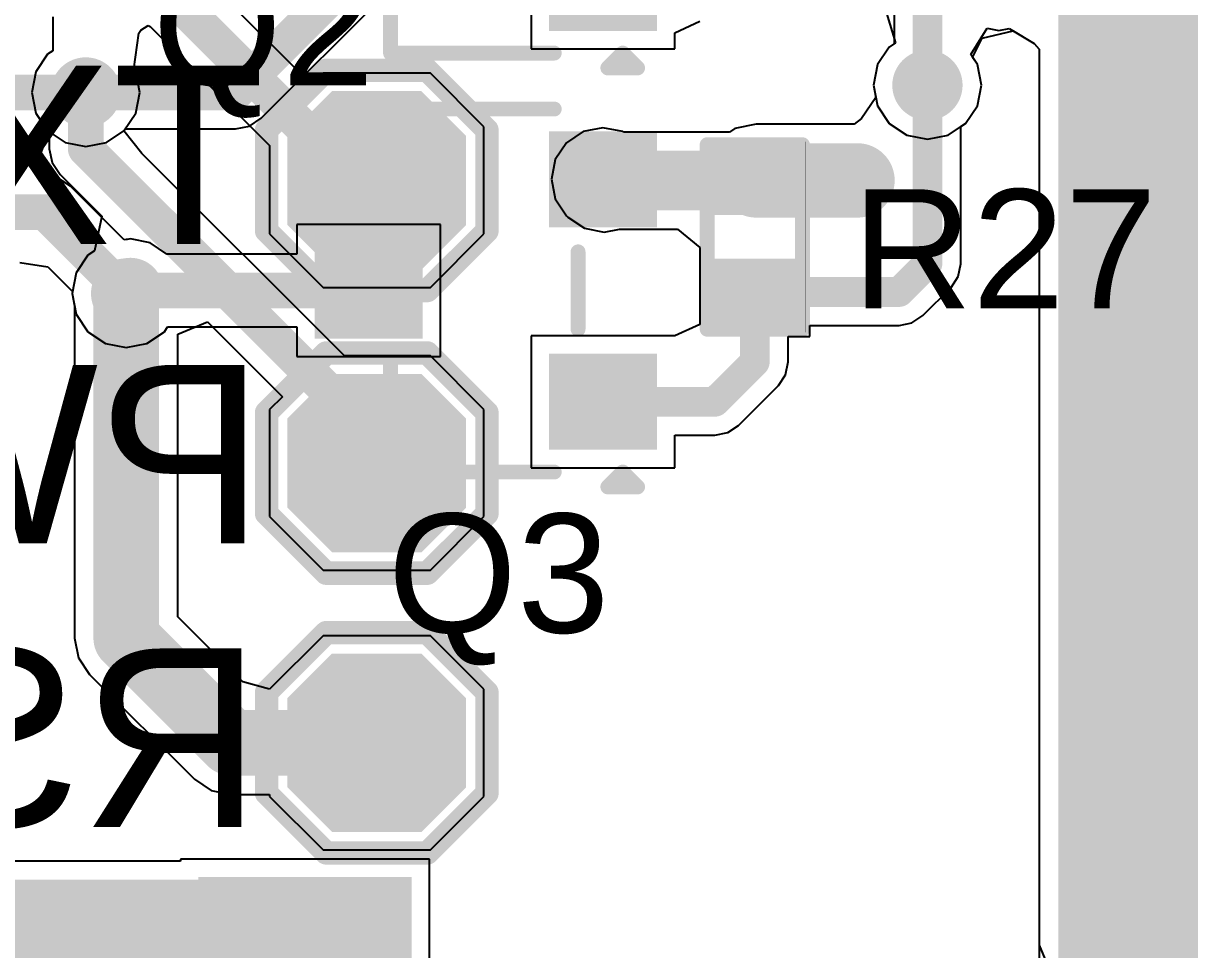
# Model space of a CAD drawing. Header units: millimetres. Extents: x -0.52 to 3.79, y -0.54 to 3.26.
# Drawn here: x 0.1543 to 0.5461, y 2.0115 to 2.3228 of the extents above; entities that cross this region are included whole.
import ezdxf

# ---------------------------------------------------------------- set-up
doc = ezdxf.new("R2010")
doc.units = ezdxf.units.MM
doc.header["$MEASUREMENT"] = 0
for name, color, linetype in [('BottomLayer', 5, 'Continuous'), ('BottomOverlay', 54, 'Continuous'), ('BottomPaste', 16, 'Continuous'), ('BottomSolder', 6, 'Continuous'), ('TopLayer', 1, 'Continuous'), ('TopOverlay', 2, 'Continuous'), ('TopPaste', 8, 'Continuous'), ('TopSolder', 216, 'Continuous'), ('ViaHoleLayer', 16, 'Continuous')]:
    doc.layers.add(name, color=color, linetype=linetype)
doc.styles.add('Arial', font='', dxfattribs={"height": 0.2})
doc.styles.get('Arial').set_extended_font_data('Arial')

# ---------------------------------------------------------------- blocks, each defined once
blk = doc.blocks.new('R___0402_83')
at = {"layer": 'TopLayer'}
for points in [[(-0.0275, -0.0125), (-0.0275, 0.0125), (-0.0095, 0.0125), (-0.0095, -0.0125)], [(0.0095, -0.0125), (0.0095, 0.0125), (0.0275, 0.0125), (0.0275, -0.0125)]]:
    blk.add_hatch(color=1, dxfattribs=at).paths.add_polyline_path(points)
at = {"layer": 'TopPaste'}
for points in [[(-0.0275, -0.0125), (-0.0275, 0.0125), (-0.0095, 0.0125), (-0.0095, -0.0125)], [(0.0095, -0.0125), (0.0095, 0.0125), (0.0275, 0.0125), (0.0275, -0.0125)]]:
    blk.add_hatch(color=8, dxfattribs=at).paths.add_polyline_path(points)
at = {"layer": 'TopSolder'}
for points in [[(-0.02967, -0.01467), (-0.02967, 0.01467), (-0.00733, 0.01467), (-0.00733, -0.01467)], [(0.00733, -0.01467), (0.00733, 0.01467), (0.02967, 0.01467), (0.02967, -0.01467)]]:
    blk.add_hatch(color=216, dxfattribs=at).paths.add_polyline_path(points)
at = {"layer": 'TopOverlay'}
for points, const_width in [([(-0.031, 0.016), (-0.031, -0.016)], 0.005), ([(-0.031, 0.016), (0.031, 0.016)], 0.005), ([(0.031, 0.016), (0.031, -0.016)], 0.005), ([(-0.031, -0.016), (0.031, -0.016)], 0.005), ([(-0.032, -0.017), (0.032, -0.017)], 0.000127)]:
    blk.add_lwpolyline(points, dxfattribs=dict(at, const_width=const_width))
for points, const_width in [([(-0.03225, 0.016, 1), (-0.02975, 0.016, 1)], 0.0025), ([(-0.03225, 0.016, 1), (-0.02975, 0.016, 1)], 0.0025), ([(0.02975, 0.016, 1), (0.03225, 0.016, 1)], 0.0025), ([(0.02975, 0.016, 1), (0.03225, 0.016, 1)], 0.0025), ([(-0.03225, -0.016, 1), (-0.02975, -0.016, 1)], 0.0025), ([(-0.03225, -0.016, 1), (-0.02975, -0.016, 1)], 0.0025), ([(0.02975, -0.016, 1), (0.03225, -0.016, 1)], 0.0025), ([(0.02975, -0.016, 1), (0.03225, -0.016, 1)], 0.0025), ([(-0.03203, -0.017, 1), (-0.03197, -0.017, 1)], 0.0000635), ([(0.03197, -0.017, 1), (0.03203, -0.017, 1)], 0.0000635)]:
    blk.add_lwpolyline(points, format="xyb", close=True, dxfattribs=dict(at, const_width=const_width))
blk = doc.blocks.new('S___23_113')
at = {"layer": 'TopLayer'}
for points in [[(-0.01614, 0.05748), (0.01614, 0.05748), (0.01614, 0.02126), (-0.01614, 0.02126)], [(-0.05354, -0.02126), (-0.02126, -0.02126), (-0.02126, -0.05748), (-0.05354, -0.05748)], [(0.02126, -0.02126), (0.05354, -0.02126), (0.05354, -0.05748), (0.02126, -0.05748)]]:
    blk.add_hatch(color=1, dxfattribs=at).paths.add_polyline_path(points)
at = {"layer": 'TopPaste'}
for points in [[(-0.01614, 0.05748), (0.01614, 0.05748), (0.01614, 0.02126), (-0.01614, 0.02126)], [(-0.05354, -0.02126), (-0.02126, -0.02126), (-0.02126, -0.05748), (-0.05354, -0.05748)], [(0.02126, -0.02126), (0.05354, -0.02126), (0.05354, -0.05748), (0.02126, -0.05748)]]:
    blk.add_hatch(color=8, dxfattribs=at).paths.add_polyline_path(points)
at = {"layer": 'TopSolder'}
for points in [[(-0.01614, 0.05748), (0.01614, 0.05748), (0.01614, 0.02126), (-0.01614, 0.02126)], [(-0.05354, -0.02126), (-0.02126, -0.02126), (-0.02126, -0.05748), (-0.05354, -0.05748)], [(0.02126, -0.02126), (0.05354, -0.02126), (0.05354, -0.05748), (0.02126, -0.05748)]]:
    blk.add_hatch(color=216, dxfattribs=at).paths.add_polyline_path(points)
at = {"layer": 'TopOverlay', "const_width": 0.005}
for points in [[(-0.061, 0.032), (-0.022, 0.032)], [(-0.061, 0.032), (-0.061, -0.023)], [(0.022, 0.032), (0.061, 0.032)], [(0.061, 0.032), (0.061, -0.023)], [(-0.013, -0.031), (0.013, -0.031)], [(-0.066, -0.041), (-0.066, -0.051)], [(-0.066, -0.041), (-0.061, -0.046)], [(-0.061, -0.046), (-0.066, -0.051)]]:
    blk.add_lwpolyline(points, dxfattribs=at)
at = {"layer": 'TopOverlay', "const_width": 0.0025}
for points in [[(-0.06225, 0.032, 1), (-0.05975, 0.032, 1)], [(-0.06225, 0.032, 1), (-0.05975, 0.032, 1)], [(-0.02325, 0.032, 1), (-0.02075, 0.032, 1)], [(0.02075, 0.032, 1), (0.02325, 0.032, 1)], [(0.05975, 0.032, 1), (0.06225, 0.032, 1)], [(0.05975, 0.032, 1), (0.06225, 0.032, 1)], [(-0.06225, -0.023, 1), (-0.05975, -0.023, 1)], [(0.05975, -0.023, 1), (0.06225, -0.023, 1)], [(-0.01425, -0.031, 1), (-0.01175, -0.031, 1)], [(0.01175, -0.031, 1), (0.01425, -0.031, 1)], [(-0.06725, -0.041, 1), (-0.06475, -0.041, 1)], [(-0.06725, -0.041, 1), (-0.06475, -0.041, 1)], [(-0.06225, -0.046, 1), (-0.05975, -0.046, 1)], [(-0.06225, -0.046, 1), (-0.05975, -0.046, 1)], [(-0.06725, -0.051, 1), (-0.06475, -0.051, 1)], [(-0.06725, -0.051, 1), (-0.06475, -0.051, 1)]]:
    blk.add_lwpolyline(points, format="xyb", close=True, dxfattribs=at)
blk = doc.blocks.new('S___23_114')
at = {"layer": 'TopLayer'}
for points in [[(-0.01614, 0.05748), (0.01614, 0.05748), (0.01614, 0.02126), (-0.01614, 0.02126)], [(-0.05354, -0.02126), (-0.02126, -0.02126), (-0.02126, -0.05748), (-0.05354, -0.05748)], [(0.02126, -0.02126), (0.05354, -0.02126), (0.05354, -0.05748), (0.02126, -0.05748)]]:
    blk.add_hatch(color=1, dxfattribs=at).paths.add_polyline_path(points)
at = {"layer": 'TopPaste'}
for points in [[(-0.01614, 0.05748), (0.01614, 0.05748), (0.01614, 0.02126), (-0.01614, 0.02126)], [(-0.05354, -0.02126), (-0.02126, -0.02126), (-0.02126, -0.05748), (-0.05354, -0.05748)], [(0.02126, -0.02126), (0.05354, -0.02126), (0.05354, -0.05748), (0.02126, -0.05748)]]:
    blk.add_hatch(color=8, dxfattribs=at).paths.add_polyline_path(points)
at = {"layer": 'TopSolder'}
for points in [[(-0.01614, 0.05748), (0.01614, 0.05748), (0.01614, 0.02126), (-0.01614, 0.02126)], [(-0.05354, -0.02126), (-0.02126, -0.02126), (-0.02126, -0.05748), (-0.05354, -0.05748)], [(0.02126, -0.02126), (0.05354, -0.02126), (0.05354, -0.05748), (0.02126, -0.05748)]]:
    blk.add_hatch(color=216, dxfattribs=at).paths.add_polyline_path(points)
at = {"layer": 'TopOverlay', "const_width": 0.005}
for points in [[(-0.061, 0.032), (-0.022, 0.032)], [(-0.061, 0.032), (-0.061, -0.023)], [(0.022, 0.032), (0.061, 0.032)], [(0.061, 0.032), (0.061, -0.023)], [(-0.013, -0.031), (0.013, -0.031)], [(-0.066, -0.041), (-0.066, -0.051)], [(-0.066, -0.041), (-0.061, -0.046)], [(-0.061, -0.046), (-0.066, -0.051)]]:
    blk.add_lwpolyline(points, dxfattribs=at)
at = {"layer": 'TopOverlay', "const_width": 0.0025}
for points in [[(-0.06225, 0.032, 1), (-0.05975, 0.032, 1)], [(-0.06225, 0.032, 1), (-0.05975, 0.032, 1)], [(-0.02325, 0.032, 1), (-0.02075, 0.032, 1)], [(0.02075, 0.032, 1), (0.02325, 0.032, 1)], [(0.05975, 0.032, 1), (0.06225, 0.032, 1)], [(0.05975, 0.032, 1), (0.06225, 0.032, 1)], [(-0.06225, -0.023, 1), (-0.05975, -0.023, 1)], [(0.05975, -0.023, 1), (0.06225, -0.023, 1)], [(-0.01425, -0.031, 1), (-0.01175, -0.031, 1)], [(0.01175, -0.031, 1), (0.01425, -0.031, 1)], [(-0.06725, -0.041, 1), (-0.06475, -0.041, 1)], [(-0.06725, -0.041, 1), (-0.06475, -0.041, 1)], [(-0.06225, -0.046, 1), (-0.05975, -0.046, 1)], [(-0.06225, -0.046, 1), (-0.05975, -0.046, 1)], [(-0.06725, -0.051, 1), (-0.06475, -0.051, 1)], [(-0.06725, -0.051, 1), (-0.06475, -0.051, 1)]]:
    blk.add_lwpolyline(points, format="xyb", close=True, dxfattribs=at)
blk = doc.blocks.new('T__________B_117')
at = {"layer": 'BottomLayer'}
blk.add_hatch(color=5, dxfattribs=at).paths.add_polyline_path([(0.015, 0.03), (-0.015, 0.03), (-0.03, 0.015), (-0.03, -0.015), (-0.015, -0.03), (0.015, -0.03), (0.03, -0.015), (0.03, 0.015)])
at = {"layer": 'BottomPaste'}
blk.add_hatch(color=16, dxfattribs=at).paths.add_polyline_path([(0.015, 0.03), (-0.015, 0.03), (-0.03, 0.015), (-0.03, -0.015), (-0.015, -0.03), (0.015, -0.03), (0.03, -0.015), (0.03, 0.015)])
at = {"layer": 'BottomSolder'}
blk.add_hatch(color=6, dxfattribs=at).paths.add_polyline_path([(0.015, 0.03), (-0.015, 0.03), (-0.03, 0.015), (-0.03, -0.015), (-0.015, -0.03), (0.015, -0.03), (0.03, -0.015), (0.03, 0.015)])
at = {"layer": 'BottomOverlay', "const_width": 0.00787}
for points in [[(-0.017, 0.037), (-0.037, 0.017)], [(0.017, 0.037), (-0.017, 0.037)], [(0.017, 0.037), (-0.017, 0.037)], [(0.037, 0.017), (0.017, 0.037)], [(-0.037, 0.017), (-0.037, -0.017)], [(0.037, 0.017), (0.037, -0.017)], [(-0.017, -0.037), (-0.037, -0.017)], [(0.037, -0.017), (0.017, -0.037)], [(0.017, -0.037), (-0.017, -0.037)], [(0.017, -0.037), (-0.017, -0.037)]]:
    blk.add_lwpolyline(points, dxfattribs=at)
at = {"layer": 'BottomOverlay', "const_width": 0.00394}
for points in [[(-0.01897, 0.037, 1), (-0.01503, 0.037, 1)], [(-0.01897, 0.037, 1), (-0.01503, 0.037, 1)], [(-0.01897, 0.037, 1), (-0.01503, 0.037, 1)], [(0.01503, 0.037, 1), (0.01897, 0.037, 1)], [(0.01503, 0.037, 1), (0.01897, 0.037, 1)], [(0.01503, 0.037, 1), (0.01897, 0.037, 1)], [(-0.03897, 0.017, 1), (-0.03503, 0.017, 1)], [(-0.03897, 0.017, 1), (-0.03503, 0.017, 1)], [(0.03503, 0.017, 1), (0.03897, 0.017, 1)], [(0.03503, 0.017, 1), (0.03897, 0.017, 1)], [(-0.03897, -0.017, 1), (-0.03503, -0.017, 1)], [(-0.03897, -0.017, 1), (-0.03503, -0.017, 1)], [(0.03503, -0.017, 1), (0.03897, -0.017, 1)], [(0.03503, -0.017, 1), (0.03897, -0.017, 1)], [(-0.01897, -0.037, 1), (-0.01503, -0.037, 1)], [(-0.01897, -0.037, 1), (-0.01503, -0.037, 1)], [(-0.01897, -0.037, 1), (-0.01503, -0.037, 1)], [(0.01503, -0.037, 1), (0.01897, -0.037, 1)], [(0.01503, -0.037, 1), (0.01897, -0.037, 1)], [(0.01503, -0.037, 1), (0.01897, -0.037, 1)]]:
    blk.add_lwpolyline(points, format="xyb", close=True, dxfattribs=at)
blk = doc.blocks.new('T__________B_120')
at = {"layer": 'BottomLayer'}
blk.add_hatch(color=5, dxfattribs=at).paths.add_polyline_path([(0.015, 0.03), (-0.015, 0.03), (-0.03, 0.015), (-0.03, -0.015), (-0.015, -0.03), (0.015, -0.03), (0.03, -0.015), (0.03, 0.015)])
at = {"layer": 'BottomPaste'}
blk.add_hatch(color=16, dxfattribs=at).paths.add_polyline_path([(0.015, 0.03), (-0.015, 0.03), (-0.03, 0.015), (-0.03, -0.015), (-0.015, -0.03), (0.015, -0.03), (0.03, -0.015), (0.03, 0.015)])
at = {"layer": 'BottomSolder'}
blk.add_hatch(color=6, dxfattribs=at).paths.add_polyline_path([(0.015, 0.03), (-0.015, 0.03), (-0.03, 0.015), (-0.03, -0.015), (-0.015, -0.03), (0.015, -0.03), (0.03, -0.015), (0.03, 0.015)])
at = {"layer": 'BottomOverlay', "const_width": 0.00787}
for points in [[(-0.017, 0.037), (-0.037, 0.017)], [(0.017, 0.037), (-0.017, 0.037)], [(0.017, 0.037), (-0.017, 0.037)], [(0.037, 0.017), (0.017, 0.037)], [(-0.037, 0.017), (-0.037, -0.017)], [(0.037, 0.017), (0.037, -0.017)], [(-0.017, -0.037), (-0.037, -0.017)], [(0.037, -0.017), (0.017, -0.037)], [(0.017, -0.037), (-0.017, -0.037)], [(0.017, -0.037), (-0.017, -0.037)]]:
    blk.add_lwpolyline(points, dxfattribs=at)
at = {"layer": 'BottomOverlay', "const_width": 0.00394}
for points in [[(-0.01897, 0.037, 1), (-0.01503, 0.037, 1)], [(-0.01897, 0.037, 1), (-0.01503, 0.037, 1)], [(-0.01897, 0.037, 1), (-0.01503, 0.037, 1)], [(0.01503, 0.037, 1), (0.01897, 0.037, 1)], [(0.01503, 0.037, 1), (0.01897, 0.037, 1)], [(0.01503, 0.037, 1), (0.01897, 0.037, 1)], [(-0.03897, 0.017, 1), (-0.03503, 0.017, 1)], [(-0.03897, 0.017, 1), (-0.03503, 0.017, 1)], [(0.03503, 0.017, 1), (0.03897, 0.017, 1)], [(0.03503, 0.017, 1), (0.03897, 0.017, 1)], [(-0.03897, -0.017, 1), (-0.03503, -0.017, 1)], [(-0.03897, -0.017, 1), (-0.03503, -0.017, 1)], [(0.03503, -0.017, 1), (0.03897, -0.017, 1)], [(0.03503, -0.017, 1), (0.03897, -0.017, 1)], [(-0.01897, -0.037, 1), (-0.01503, -0.037, 1)], [(-0.01897, -0.037, 1), (-0.01503, -0.037, 1)], [(-0.01897, -0.037, 1), (-0.01503, -0.037, 1)], [(0.01503, -0.037, 1), (0.01897, -0.037, 1)], [(0.01503, -0.037, 1), (0.01897, -0.037, 1)], [(0.01503, -0.037, 1), (0.01897, -0.037, 1)]]:
    blk.add_lwpolyline(points, format="xyb", close=True, dxfattribs=at)
blk = doc.blocks.new('T__________B_121')
at = {"layer": 'BottomLayer'}
blk.add_hatch(color=5, dxfattribs=at).paths.add_polyline_path([(0.015, 0.03), (-0.015, 0.03), (-0.03, 0.015), (-0.03, -0.015), (-0.015, -0.03), (0.015, -0.03), (0.03, -0.015), (0.03, 0.015)])
at = {"layer": 'BottomPaste'}
blk.add_hatch(color=16, dxfattribs=at).paths.add_polyline_path([(0.015, 0.03), (-0.015, 0.03), (-0.03, 0.015), (-0.03, -0.015), (-0.015, -0.03), (0.015, -0.03), (0.03, -0.015), (0.03, 0.015)])
at = {"layer": 'BottomSolder'}
blk.add_hatch(color=6, dxfattribs=at).paths.add_polyline_path([(0.015, 0.03), (-0.015, 0.03), (-0.03, 0.015), (-0.03, -0.015), (-0.015, -0.03), (0.015, -0.03), (0.03, -0.015), (0.03, 0.015)])
at = {"layer": 'BottomOverlay', "const_width": 0.00787}
for points in [[(-0.017, 0.037), (-0.037, 0.017)], [(0.017, 0.037), (-0.017, 0.037)], [(0.017, 0.037), (-0.017, 0.037)], [(0.037, 0.017), (0.017, 0.037)], [(-0.037, 0.017), (-0.037, -0.017)], [(0.037, 0.017), (0.037, -0.017)], [(-0.017, -0.037), (-0.037, -0.017)], [(0.037, -0.017), (0.017, -0.037)], [(0.017, -0.037), (-0.017, -0.037)], [(0.017, -0.037), (-0.017, -0.037)]]:
    blk.add_lwpolyline(points, dxfattribs=at)
at = {"layer": 'BottomOverlay', "const_width": 0.00394}
for points in [[(-0.01897, 0.037, 1), (-0.01503, 0.037, 1)], [(-0.01897, 0.037, 1), (-0.01503, 0.037, 1)], [(-0.01897, 0.037, 1), (-0.01503, 0.037, 1)], [(0.01503, 0.037, 1), (0.01897, 0.037, 1)], [(0.01503, 0.037, 1), (0.01897, 0.037, 1)], [(0.01503, 0.037, 1), (0.01897, 0.037, 1)], [(-0.03897, 0.017, 1), (-0.03503, 0.017, 1)], [(-0.03897, 0.017, 1), (-0.03503, 0.017, 1)], [(0.03503, 0.017, 1), (0.03897, 0.017, 1)], [(0.03503, 0.017, 1), (0.03897, 0.017, 1)], [(-0.03897, -0.017, 1), (-0.03503, -0.017, 1)], [(-0.03897, -0.017, 1), (-0.03503, -0.017, 1)], [(0.03503, -0.017, 1), (0.03897, -0.017, 1)], [(0.03503, -0.017, 1), (0.03897, -0.017, 1)], [(-0.01897, -0.037, 1), (-0.01503, -0.037, 1)], [(-0.01897, -0.037, 1), (-0.01503, -0.037, 1)], [(-0.01897, -0.037, 1), (-0.01503, -0.037, 1)], [(0.01503, -0.037, 1), (0.01897, -0.037, 1)], [(0.01503, -0.037, 1), (0.01897, -0.037, 1)], [(0.01503, -0.037, 1), (0.01897, -0.037, 1)]]:
    blk.add_lwpolyline(points, format="xyb", close=True, dxfattribs=at)
blk = doc.blocks.new('F____1206__3216_M_______153')
at = {"layer": 'TopLayer'}
for points in [[(-0.08102, 0.03583), (-0.03929, 0.03583), (-0.03929, -0.03583), (-0.08102, -0.03583)], [(0.03929, 0.03583), (0.08102, 0.03583), (0.08102, -0.03583), (0.03929, -0.03583)]]:
    blk.add_hatch(color=1, dxfattribs=at).paths.add_polyline_path(points)
at = {"layer": 'TopPaste'}
for points in [[(-0.08102, 0.03583), (-0.03929, 0.03583), (-0.03929, -0.03583), (-0.08102, -0.03583)], [(0.03929, 0.03583), (0.08102, 0.03583), (0.08102, -0.03583), (0.03929, -0.03583)]]:
    blk.add_hatch(color=8, dxfattribs=at).paths.add_polyline_path(points)
at = {"layer": 'TopSolder'}
for points in [[(-0.08102, 0.03583), (-0.03929, 0.03583), (-0.03929, -0.03583), (-0.08102, -0.03583)], [(0.03929, 0.03583), (0.08102, 0.03583), (0.08102, -0.03583), (0.03929, -0.03583)]]:
    blk.add_hatch(color=216, dxfattribs=at).paths.add_polyline_path(points)
at = {"layer": 'TopOverlay', "const_width": 0.005}
for points in [[(-0.02677, 0.03343), (0.02677, 0.03343)], [(-0.02677, -0.03343), (0.02677, -0.03343)]]:
    blk.add_lwpolyline(points, dxfattribs=at)
at = {"layer": 'TopOverlay', "const_width": 0.0025}
for points in [[(-0.02802, 0.03343, 1), (-0.02552, 0.03343, 1)], [(0.02552, 0.03343, 1), (0.02802, 0.03343, 1)], [(-0.02521, -0.00008, 1), (-0.02271, -0.00008, 1)], [(-0.00125, -0.001, 1), (0.00125, -0.001, 1)], [(-0.00125, -0.001, 1), (0.00125, -0.001, 1)], [(0.02275, -0.001, 1), (0.02525, -0.001, 1)], [(-0.02802, -0.03343, 1), (-0.02552, -0.03343, 1)], [(0.02552, -0.03343, 1), (0.02802, -0.03343, 1)]]:
    blk.add_lwpolyline(points, format="xyb", close=True, dxfattribs=at)
at = {"layer": 'TopOverlay', "const_width": 0.005}
for points in [[(-0.02396, -0.00008, -0.962331), (0, -0.001)], [(0.024, -0.001, -1), (0, -0.001)]]:
    blk.add_lwpolyline(points, format="xyb", dxfattribs=at)

msp = doc.modelspace()

# ---------------------------------------------------------------- hatches: boundary and pattern name
at = {"layer": 'BottomLayer'}
msp.add_hatch(color=5, dxfattribs=at).paths.add_polyline_path([(0.502, 2.013), (0.745, 2.013), (0.745, 2.46), (0.502, 2.46)])
h = msp.add_hatch(color=5, dxfattribs=at)
edge = h.paths.add_edge_path()
edge.add_arc((0.458, 2.302), 0.01181, 0, 360)
h = msp.add_hatch(color=5, dxfattribs=at)
edge = h.paths.add_edge_path()
edge.add_arc((0.17524, 2.29956), 0.01181, 0, 360)
h = msp.add_hatch(color=5, dxfattribs=at)
edge = h.paths.add_edge_path()
edge.add_arc((0.4345, 2.27), 0.01181, 0, 360)
h = msp.add_hatch(color=5, dxfattribs=at)
edge = h.paths.add_edge_path()
edge.add_arc((0.18881, 2.232), 0.01181, 0, 360)
at = {"layer": 'BottomSolder'}
h = msp.add_hatch(color=6, dxfattribs=at)
edge = h.paths.add_edge_path()
edge.add_arc((0.458, 2.302), 0.00591, 0, 360)
h = msp.add_hatch(color=6, dxfattribs=at)
edge = h.paths.add_edge_path()
edge.add_arc((0.17524, 2.29956), 0.00591, 0, 360)
h = msp.add_hatch(color=6, dxfattribs=at)
edge = h.paths.add_edge_path()
edge.add_arc((0.4345, 2.27), 0.00591, 0, 360)
h = msp.add_hatch(color=6, dxfattribs=at)
edge = h.paths.add_edge_path()
edge.add_arc((0.18881, 2.232), 0.00591, 0, 360)
at = {"layer": 'TopLayer'}
msp.add_hatch(color=1, dxfattribs=at).paths.add_polyline_path([(0.502, 1.879), (0.745, 1.879), (0.745, 2.497), (0.502, 2.497)])
h = msp.add_hatch(color=1, dxfattribs=at)
edge = h.paths.add_edge_path()
edge.add_arc((0.458, 2.302), 0.01181, 0, 360)
h = msp.add_hatch(color=1, dxfattribs=at)
edge = h.paths.add_edge_path()
edge.add_arc((0.17524, 2.29956), 0.01181, 0, 360)
h = msp.add_hatch(color=1, dxfattribs=at)
edge = h.paths.add_edge_path()
edge.add_arc((0.4345, 2.27), 0.01181, 0, 360)
h = msp.add_hatch(color=1, dxfattribs=at)
edge = h.paths.add_edge_path()
edge.add_arc((0.18881, 2.232), 0.01181, 0, 360)
at = {"layer": 'TopSolder'}
h = msp.add_hatch(color=216, dxfattribs=at)
edge = h.paths.add_edge_path()
edge.add_arc((0.458, 2.302), 0.00591, 0, 360)
h = msp.add_hatch(color=216, dxfattribs=at)
edge = h.paths.add_edge_path()
edge.add_arc((0.17524, 2.29956), 0.00591, 0, 360)
h = msp.add_hatch(color=216, dxfattribs=at)
edge = h.paths.add_edge_path()
edge.add_arc((0.4345, 2.27), 0.00591, 0, 360)
h = msp.add_hatch(color=216, dxfattribs=at)
edge = h.paths.add_edge_path()
edge.add_arc((0.18881, 2.232), 0.00591, 0, 360)
at = {"layer": 'ViaHoleLayer'}
h = msp.add_hatch(color=16, dxfattribs=at)
edge = h.paths.add_edge_path()
edge.add_arc((0.458, 2.302), 0.00591, 0, 360)
h = msp.add_hatch(color=16, dxfattribs=at)
edge = h.paths.add_edge_path()
edge.add_arc((0.17524, 2.29956), 0.00591, 0, 360)
h = msp.add_hatch(color=16, dxfattribs=at)
edge = h.paths.add_edge_path()
edge.add_arc((0.4345, 2.27), 0.00591, 0, 360)
h = msp.add_hatch(color=16, dxfattribs=at)
edge = h.paths.add_edge_path()
edge.add_arc((0.18881, 2.232), 0.00591, 0, 360)

# ---------------------------------------------------------------- linework, layer by layer
at = {"layer": 'BottomLayer'}
for p, q in [((0.44678, 2.44826), (0.44678, 2.31593)), ((0.25115, 2.30215), (0.21683, 2.33647)), ((0.16421, 2.32495), (0.16421, 2.31361)), ((0.19303, 2.31951), (0.19375, 2.32054)), ((0.19375, 2.32054), (0.19626, 2.3221)), ((0.19626, 2.3221), (0.19691, 2.32178)), ((0.19691, 2.32178), (0.237, 2.2817)), ((0.47641, 2.31781), (0.48681, 2.32025)), ((0.48681, 2.32025), (0.49388, 2.31598)), ((0.19143, 2.30738), (0.19303, 2.31951)), ((0.44678, 2.31593), (0.44516, 2.31484)), ((0.47317, 2.31135), (0.47641, 2.31781)), ((0.49388, 2.31598), (0.49551, 2.31408)), ((0.1624, 2.3124), (0.15846, 2.30651)), ((0.16421, 2.31361), (0.1624, 2.3124)), ((0.44516, 2.31484), (0.44122, 2.30895)), ((0.49551, 2.31408), (0.49551, 2.013)), ((0.44122, 2.30895), (0.43984, 2.302)), ((0.47478, 2.30895), (0.47317, 2.31135)), ((0.47616, 2.302), (0.47478, 2.30895)), ((0.15846, 2.30651), (0.15708, 2.29956)), ((0.19202, 2.30651), (0.19143, 2.30738)), ((0.1934, 2.29956), (0.19202, 2.30651)), ((0.255, 2.306), (0.25115, 2.30215)), ((0.291, 2.306), (0.255, 2.306)), ((0.309, 2.288), (0.291, 2.306)), ((0.43984, 2.302), (0.44122, 2.29505)), ((0.47478, 2.29505), (0.47616, 2.302)), ((0.15708, 2.29956), (0.15846, 2.29261)), ((0.19202, 2.29261), (0.1934, 2.29956)), ((0.15846, 2.29261), (0.1624, 2.28672)), ((0.18808, 2.28672), (0.19202, 2.29261)), ((0.44122, 2.29505), (0.44516, 2.28916)), ((0.47084, 2.28916), (0.47478, 2.29505)), ((0.44516, 2.28916), (0.45105, 2.28522)), ((0.46495, 2.28522), (0.47084, 2.28916)), ((0.1624, 2.28672), (0.163, 2.28631)), ((0.163, 2.28631), (0.163, 2.28066)), ((0.1941, 2.2791), (0.18808, 2.28672)), ((0.309, 2.252), (0.309, 2.288)), ((0.45105, 2.28522), (0.458, 2.28384)), ((0.458, 2.28384), (0.46495, 2.28522)), ((0.163, 2.28066), (0.16394, 2.27598)), ((0.237, 2.2817), (0.237, 2.252)), ((0.2622, 2.211), (0.1941, 2.2791)), ((0.16394, 2.27598), (0.16659, 2.27201)), ((0.16659, 2.27201), (0.18064, 2.25795)), ((0.18064, 2.25795), (0.17815, 2.2463)), ((0.237, 2.252), (0.255, 2.234)), ((0.291, 2.234), (0.309, 2.252)), ((0.17815, 2.2463), (0.17597, 2.24484)), ((0.17597, 2.24484), (0.17203, 2.23895)), ((0.17203, 2.23895), (0.17065, 2.232)), ((0.255, 2.234), (0.291, 2.234)), ((0.17065, 2.232), (0.17148, 2.22784)), ((0.17148, 2.22784), (0.17148, 2.11619)), ((0.20614, 2.21831), (0.21614, 2.22245)), ((0.21614, 2.22245), (0.2413, 2.1973)), ((0.20614, 2.12337), (0.20614, 2.21831)), ((0.291, 2.211), (0.2622, 2.211)), ((0.309, 2.193), (0.291, 2.211)), ((0.2413, 2.1973), (0.237, 2.193)), ((0.237, 2.193), (0.237, 2.157)), ((0.309, 2.157), (0.309, 2.193)), ((0.237, 2.157), (0.255, 2.139)), ((0.291, 2.139), (0.309, 2.157)), ((0.255, 2.139), (0.291, 2.139)), ((0.22803, 2.10148), (0.20614, 2.12337)), ((0.17148, 2.11619), (0.1728, 2.10956)), ((0.255, 2.117), (0.237, 2.099)), ((0.291, 2.117), (0.255, 2.117)), ((0.309, 2.099), (0.291, 2.117)), ((0.1728, 2.10956), (0.17655, 2.10393)), ((0.17655, 2.10393), (0.21174, 2.06874)), ((0.237, 2.099), (0.22803, 2.10148)), ((0.309, 2.063), (0.309, 2.099)), ((0.21174, 2.06874), (0.21737, 2.06499)), ((0.21737, 2.06499), (0.224, 2.06367)), ((0.224, 2.06367), (0.237, 2.06367)), ((0.237, 2.06367), (0.237, 2.063)), ((0.237, 2.063), (0.255, 2.045)), ((0.291, 2.045), (0.309, 2.063)), ((0.255, 2.045), (0.291, 2.045)), ((0.49551, 2.013), (0.49741, 2.00841))]:
    msp.add_line(p, q, dxfattribs=at)
for points, const_width in [([(0.458, 2.302), (0.458, 2.455)], 0.01), ([(0.197, 2.339), (0.266, 2.27)], 0.012), ([(0.17524, 2.28066), (0.17524, 2.29956)], 0.012), ([(0.17524, 2.28066), (0.273, 2.1829)], 0.012), ([(0.18881, 2.11619), (0.18881, 2.23125)], 0.022), ([(0.273, 2.175), (0.273, 2.1829)], 0.012), ([(0.18881, 2.11619), (0.224, 2.081)], 0.022), ([(0.224, 2.081), (0.267, 2.081)], 0.022)]:
    msp.add_lwpolyline(points, dxfattribs=dict(at, const_width=const_width))
for points, const_width in [([(0.17224, 2.29956, 1), (0.17824, 2.29956, 1)], 0.006), ([(0.4555, 2.302, 1), (0.4605, 2.302, 1)], 0.005), ([(0.17224, 2.28066, 1), (0.17824, 2.28066, 1)], 0.006), ([(0.17224, 2.28066, 1), (0.17824, 2.28066, 1)], 0.006), ([(0.263, 2.27, 1), (0.269, 2.27, 1)], 0.006), ([(0.18331, 2.23125, 1), (0.19431, 2.23125, 1)], 0.011), ([(0.27, 2.1829, 1), (0.276, 2.1829, 1)], 0.006), ([(0.27, 2.1829, 1), (0.276, 2.1829, 1)], 0.006), ([(0.27, 2.175, 1), (0.276, 2.175, 1)], 0.006), ([(0.18331, 2.11619, 1), (0.19431, 2.11619, 1)], 0.011), ([(0.18331, 2.11619, 1), (0.19431, 2.11619, 1)], 0.011), ([(0.2185, 2.081, 1), (0.2295, 2.081, 1)], 0.011), ([(0.2185, 2.081, 1), (0.2295, 2.081, 1)], 0.011), ([(0.2615, 2.081, 1), (0.2725, 2.081, 1)], 0.011)]:
    msp.add_lwpolyline(points, format="xyb", close=True, dxfattribs=dict(at, const_width=const_width))
at = {"layer": 'TopLayer'}
for p, q in [((0.32489, 2.35854), (0.32489, 2.31426)), ((0.23421, 2.29091), (0.27891, 2.33561)), ((0.44426, 2.32626), (0.44729, 2.31626)), ((0.37311, 2.31961), (0.3815, 2.3235)), ((0.47255, 2.31228), (0.47807, 2.32112)), ((0.47807, 2.32112), (0.482, 2.32034)), ((0.482, 2.32034), (0.48551, 2.32104)), ((0.48551, 2.32104), (0.49388, 2.31598)), ((0.37311, 2.31426), (0.37311, 2.31961)), ((0.44729, 2.31626), (0.44516, 2.31484)), ((0.49388, 2.31598), (0.49551, 2.31408)), ((0.32489, 2.31426), (0.37311, 2.31426)), ((0.44516, 2.31484), (0.44122, 2.30895)), ((0.47478, 2.30895), (0.47255, 2.31228)), ((0.49551, 2.31408), (0.49551, 1.93405)), ((0.44122, 2.30895), (0.43984, 2.302)), ((0.47616, 2.302), (0.47478, 2.30895)), ((0.43984, 2.302), (0.44067, 2.29783)), ((0.47478, 2.29505), (0.47616, 2.302)), ((0.44067, 2.29783), (0.43587, 2.29085)), ((0.47084, 2.28916), (0.47478, 2.29505)), ((0.23024, 2.28826), (0.23421, 2.29091)), ((0.4005, 2.28886), (0.39328, 2.28743)), ((0.43333, 2.28886), (0.4005, 2.28886)), ((0.43587, 2.29085), (0.43333, 2.28886)), ((0.46922, 2.28807), (0.47084, 2.28916)), ((0.15841, 2.27413), (0.16277, 2.28601)), ((0.16277, 2.28601), (0.16323, 2.28616)), ((0.16323, 2.28616), (0.16829, 2.28278)), ((0.18219, 2.28278), (0.18808, 2.28672)), ((0.18808, 2.28672), (0.18849, 2.28732)), ((0.18849, 2.28732), (0.22556, 2.28732)), ((0.22556, 2.28732), (0.23024, 2.28826)), ((0.34237, 2.28642), (0.33674, 2.28266)), ((0.349, 2.28773), (0.34237, 2.28642)), ((0.35563, 2.28642), (0.349, 2.28773)), ((0.35586, 2.28626), (0.35563, 2.28642)), ((0.39154, 2.28626), (0.35586, 2.28626)), ((0.39328, 2.28743), (0.39154, 2.28626)), ((0.46922, 2.242), (0.46922, 2.28807)), ((0.16829, 2.28278), (0.17524, 2.2814)), ((0.17524, 2.2814), (0.18219, 2.28278)), ((0.33674, 2.28266), (0.33299, 2.27703)), ((0.33299, 2.27703), (0.33167, 2.2704)), ((0.15998, 2.27161), (0.15841, 2.27413)), ((0.16143, 2.27161), (0.15998, 2.27161)), ((0.16612, 2.27068), (0.16143, 2.27161)), ((0.17008, 2.26803), (0.16612, 2.27068)), ((0.33167, 2.2704), (0.33299, 2.26377)), ((0.1881, 2.25002), (0.17008, 2.26803)), ((0.33299, 2.26377), (0.33674, 2.25815)), ((0.33674, 2.25815), (0.33719, 2.25769)), ((0.33719, 2.25769), (0.34282, 2.25394)), ((0.29437, 2.25514), (0.24615, 2.25514)), ((0.24615, 2.25514), (0.24615, 2.24524)), ((0.29437, 2.21086), (0.29437, 2.25514)), ((0.34282, 2.25394), (0.34945, 2.25262)), ((0.34945, 2.25262), (0.35458, 2.25364)), ((0.35458, 2.25364), (0.37404, 2.25364)), ((0.37404, 2.25364), (0.3815, 2.2475)), ((0.18881, 2.25016), (0.1881, 2.25002)), ((0.1891, 2.2501), (0.18881, 2.25016)), ((0.19025, 2.25033), (0.1891, 2.2501)), ((0.19688, 2.24901), (0.19025, 2.25033)), ((0.20251, 2.24526), (0.19688, 2.24901)), ((0.20252, 2.24524), (0.20251, 2.24526)), ((0.24615, 2.24524), (0.20252, 2.24524)), ((0.3815, 2.2475), (0.3815, 2.22163)), ((0.1531, 2.24238), (0.16252, 2.24099)), ((0.46836, 2.23771), (0.46922, 2.242)), ((0.16252, 2.24099), (0.17079, 2.23271)), ((0.46593, 2.23407), (0.46836, 2.23771)), ((0.45643, 2.22457), (0.46593, 2.23407)), ((0.46593, 2.23407), (0.46593, 2.23407)), ((0.17079, 2.23271), (0.17065, 2.232)), ((0.17065, 2.232), (0.17203, 2.22505)), ((0.17203, 2.22505), (0.17597, 2.21916)), ((0.4485, 2.22128), (0.45279, 2.22214)), ((0.45279, 2.22214), (0.45643, 2.22457)), ((0.17597, 2.21916), (0.18186, 2.21522)), ((0.19576, 2.21522), (0.20165, 2.21916)), ((0.20165, 2.21916), (0.20273, 2.22076)), ((0.20273, 2.22076), (0.24615, 2.22076)), ((0.24615, 2.22076), (0.24615, 2.21086)), ((0.3815, 2.22163), (0.37311, 2.21774)), ((0.4185, 2.2175), (0.4185, 2.22128)), ((0.4185, 2.22128), (0.4485, 2.22128)), ((0.4485, 2.22128), (0.4485, 2.22128)), ((0.18186, 2.21522), (0.18881, 2.21384)), ((0.18881, 2.21384), (0.19576, 2.21522)), ((0.3716, 2.21774), (0.32489, 2.21774)), ((0.32489, 2.21774), (0.32489, 2.17346)), ((0.37311, 2.21774), (0.3716, 2.21774)), ((0.41122, 2.209), (0.41122, 2.2175)), ((0.41122, 2.2175), (0.4185, 2.2175)), ((0.24615, 2.21086), (0.29437, 2.21086)), ((0.41036, 2.20471), (0.41122, 2.209)), ((0.40793, 2.20107), (0.41036, 2.20471)), ((0.39453, 2.18767), (0.40793, 2.20107)), ((0.40793, 2.20107), (0.40793, 2.20107)), ((0.39089, 2.18524), (0.39453, 2.18767)), ((0.37311, 2.17346), (0.37311, 2.18438)), ((0.37311, 2.18438), (0.3866, 2.18438)), ((0.3866, 2.18438), (0.39089, 2.18524)), ((0.3866, 2.18438), (0.3866, 2.18438)), ((0.32489, 2.17346), (0.37311, 2.17346)), ((0.29072, 2.04193), (0.20706, 2.04193)), ((0.20706, 2.04193), (0.20706, 2.04122)), ((0.29072, 1.9882), (0.29072, 2.04193)), ((0.20706, 2.04122), (0.09186, 2.04122))]:
    msp.add_line(p, q, dxfattribs=at)
for points, const_width in [([(0.22556, 2.29956), (0.27026, 2.34426)], 0.012), ([(0.11658, 2.29956), (0.22556, 2.29956)], 0.012), ([(0.458, 2.242), (0.458, 2.302)], 0.01), ([(0.349, 2.2704), (0.34945, 2.26995)], 0.022), ([(0.4005, 2.27), (0.4345, 2.27)], 0.025), ([(0.34945, 2.26995), (0.39955, 2.26995)], 0.02), ([(0.1174, 2.25938), (0.16143, 2.25938)], 0.012), ([(0.16143, 2.25938), (0.18881, 2.232)], 0.012), ([(0.4485, 2.2325), (0.458, 2.242)], 0.01), ([(0.18881, 2.232), (0.18925, 2.232)], 0.022), ([(0.18925, 2.232), (0.19025, 2.233)], 0.022), ([(0.19025, 2.233), (0.27026, 2.233)], 0.012), ([(0.4, 2.209), (0.4, 2.2325)], 0.01), ([(0.4, 2.2325), (0.4485, 2.2325)], 0.01), ([(0.3866, 2.1956), (0.4, 2.209)], 0.01), ([(0.349, 2.1956), (0.3866, 2.1956)], 0.01), ([(0.081, 2.015), (0.24883, 2.015)], 0.04)]:
    msp.add_lwpolyline(points, dxfattribs=dict(at, const_width=const_width))
for points, const_width in [([(0.22256, 2.29956, 1), (0.22856, 2.29956, 1)], 0.006), ([(0.22256, 2.29956, 1), (0.22856, 2.29956, 1)], 0.006), ([(0.4555, 2.302, 1), (0.4605, 2.302, 1)], 0.005), ([(0.3435, 2.2704, 1), (0.3545, 2.2704, 1)], 0.011), ([(0.34395, 2.26995, 1), (0.35495, 2.26995, 1)], 0.011), ([(0.39425, 2.27, 1), (0.40675, 2.27, 1)], 0.0125), ([(0.42825, 2.27, 1), (0.44075, 2.27, 1)], 0.0125), ([(0.34445, 2.26995, 1), (0.35445, 2.26995, 1)], 0.01), ([(0.39455, 2.26995, 1), (0.40455, 2.26995, 1)], 0.01), ([(0.15843, 2.25938, 1), (0.16443, 2.25938, 1)], 0.006), ([(0.15843, 2.25938, 1), (0.16443, 2.25938, 1)], 0.006), ([(0.4555, 2.242, 1), (0.4605, 2.242, 1)], 0.005), ([(0.4555, 2.242, 1), (0.4605, 2.242, 1)], 0.005), ([(0.18331, 2.232, 1), (0.19431, 2.232, 1)], 0.011), ([(0.18375, 2.232, 1), (0.19475, 2.232, 1)], 0.011), ([(0.18375, 2.232, 1), (0.19475, 2.232, 1)], 0.011), ([(0.18475, 2.233, 1), (0.19575, 2.233, 1)], 0.011), ([(0.18581, 2.232, 1), (0.19181, 2.232, 1)], 0.006), ([(0.18725, 2.233, 1), (0.19325, 2.233, 1)], 0.006), ([(0.26726, 2.233, 1), (0.27326, 2.233, 1)], 0.006), ([(0.3975, 2.2325, 1), (0.4025, 2.2325, 1)], 0.005), ([(0.3975, 2.2325, 1), (0.4025, 2.2325, 1)], 0.005), ([(0.446, 2.2325, 1), (0.451, 2.2325, 1)], 0.005), ([(0.446, 2.2325, 1), (0.451, 2.2325, 1)], 0.005), ([(0.3975, 2.209, 1), (0.4025, 2.209, 1)], 0.005), ([(0.3975, 2.209, 1), (0.4025, 2.209, 1)], 0.005), ([(0.3465, 2.1956, 1), (0.3515, 2.1956, 1)], 0.005), ([(0.3841, 2.1956, 1), (0.3891, 2.1956, 1)], 0.005), ([(0.3841, 2.1956, 1), (0.3891, 2.1956, 1)], 0.005), ([(0.23883, 2.015, 1), (0.25883, 2.015, 1)], 0.02)]:
    msp.add_lwpolyline(points, format="xyb", close=True, dxfattribs=dict(at, const_width=const_width))

# ---------------------------------------------------------------- block references
for name, p, rotation in [('S___23_114', (0.30963, 2.3738), 90), ('T__________B_117', (0.273, 2.27), 180), ('S___23_113', (0.30963, 2.233), 90), ('R___0402_83', (0.4, 2.251), 90), ('T__________B_121', (0.273, 2.175), 180), ('T__________B_120', (0.273, 2.081), 180), ('F____1206__3216_M_______153', (0.24889, 1.95491), 90)]:
    msp.add_blockref(name, p, dxfattribs=dict(rotation=rotation))

# ---------------------------------------------------------------- texts
at = {"layer": 'BottomOverlay', "style": 'Arial', "text_generation_flag": 2}
for s, p in [('TX_1V8', (0.23537, 2.24859)), ('PWRKEY', (0.23537, 2.148)), ('RSTKEY', (0.23437, 2.0527))]:
    msp.add_text(s, height=0.06, rotation=360, dxfattribs=at).set_placement(p)
at = {"layer": 'TopOverlay', "style": 'Arial'}
for s, p in [('Q2', (0.19768, 2.30201)), ('R27', (0.43268, 2.22701)), ('Q3', (0.27668, 2.11801))]:
    msp.add_text(s, height=0.04, dxfattribs=at).set_placement(p)

doc.saveas('drawing.dxf')
